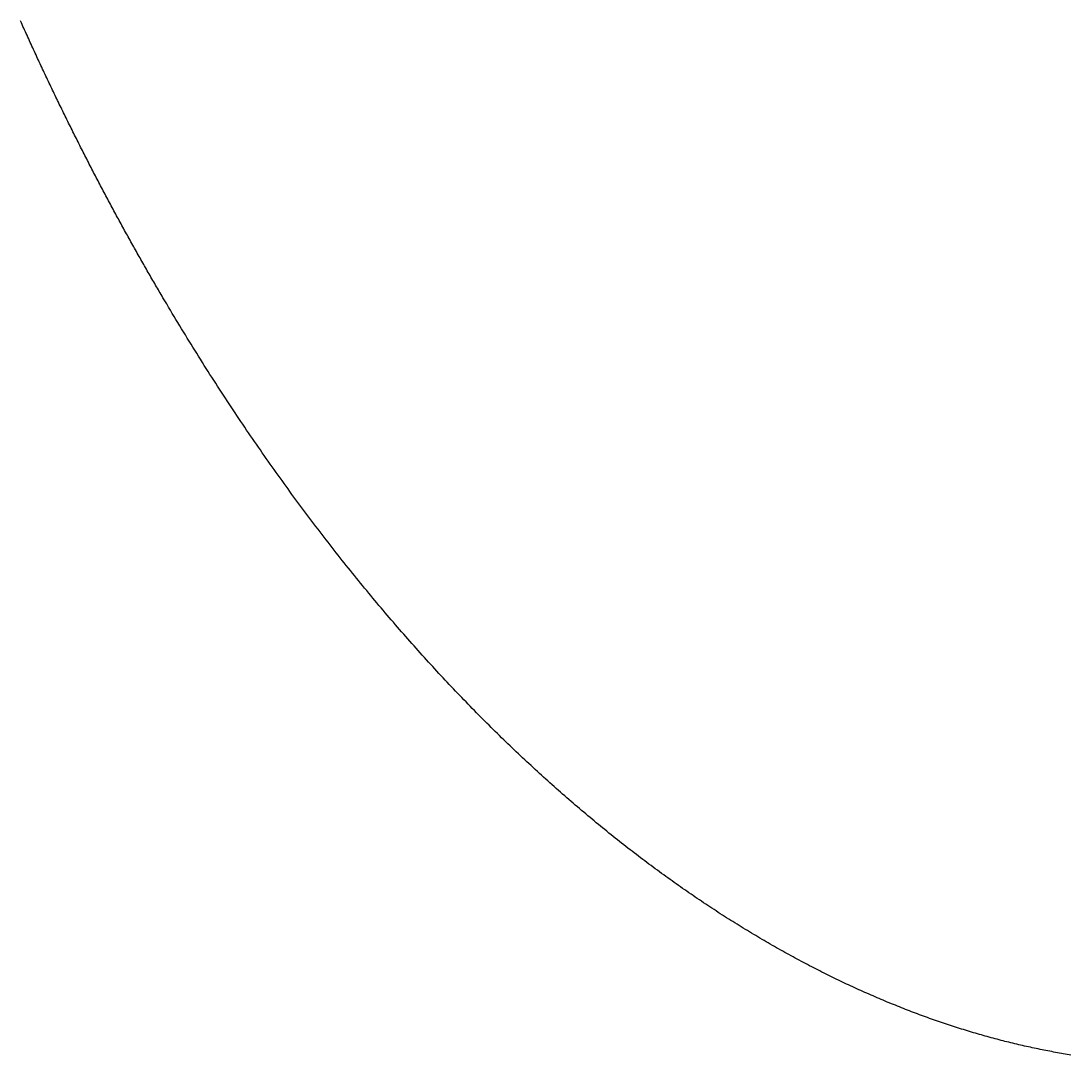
# Model space of a CAD drawing. Header units: millimetres. Extents: x 84 to 218, y -151 to -51.
# Drawn here: x 183.82 to 200.04, y -139.43 to -123.44 of the extents above; entities that cross this region are included whole.
import ezdxf

# ---------------------------------------------------------------- set-up
doc = ezdxf.new("R2010")
doc.units = ezdxf.units.MM
doc.layers.add('BLACK', color=250, linetype='CONTINUOUS')

msp = doc.modelspace()

# ---------------------------------------------------------------- linework, layer by layer
at = {"layer": 'BLACK', "linetype": 'CONTINUOUS'}
for p, q in [((183.828619, -123.467832), (183.816166, -123.440026)), ((183.841085, -123.495618), (183.828619, -123.467832)), ((183.853564, -123.523385), (183.841085, -123.495618)), ((183.866055, -123.551131), (183.853564, -123.523385)), ((183.87856, -123.578858), (183.866055, -123.551131)), ((183.891078, -123.606565), (183.87856, -123.578858)), ((183.903608, -123.634252), (183.891078, -123.606565)), ((183.916152, -123.661918), (183.903608, -123.634252)), ((183.928708, -123.689565), (183.916152, -123.661918)), ((183.941278, -123.717192), (183.928708, -123.689565)), ((183.95386, -123.744799), (183.941278, -123.717192)), ((183.966455, -123.772386), (183.95386, -123.744799)), ((183.979063, -123.799952), (183.966455, -123.772386)), ((183.991683, -123.827499), (183.979063, -123.799952)), ((184.004317, -123.855025), (183.991683, -123.827499)), ((184.016963, -123.882532), (184.004317, -123.855025)), ((184.029622, -123.910018), (184.016963, -123.882532)), ((184.042293, -123.937484), (184.029622, -123.910018)), ((184.054977, -123.96493), (184.042293, -123.937484)), ((184.067674, -123.992355), (184.054977, -123.96493)), ((184.080384, -124.01976), (184.067674, -123.992355)), ((184.093106, -124.047145), (184.080384, -124.01976)), ((184.105841, -124.07451), (184.093106, -124.047145)), ((184.118589, -124.101855), (184.105841, -124.07451)), ((184.131349, -124.129179), (184.118589, -124.101855)), ((184.144122, -124.156483), (184.131349, -124.129179)), ((184.156907, -124.183766), (184.144122, -124.156483)), ((184.169705, -124.211029), (184.156907, -124.183766)), ((184.182515, -124.238272), (184.169705, -124.211029)), ((184.195338, -124.265494), (184.182515, -124.238272)), ((184.208173, -124.292696), (184.195338, -124.265494)), ((184.22102, -124.319877), (184.208173, -124.292696)), ((184.233881, -124.347038), (184.22102, -124.319877)), ((184.246753, -124.374178), (184.233881, -124.347038)), ((184.259638, -124.401298), (184.246753, -124.374178)), ((184.272535, -124.428397), (184.259638, -124.401298)), ((184.285445, -124.455475), (184.272535, -124.428397)), ((184.298367, -124.482533), (184.285445, -124.455475)), ((184.311301, -124.509571), (184.298367, -124.482533)), ((184.324247, -124.536587), (184.311301, -124.509571)), ((184.337206, -124.563583), (184.324247, -124.536587)), ((184.350177, -124.590559), (184.337206, -124.563583)), ((184.363161, -124.617513), (184.350177, -124.590559)), ((184.376156, -124.644447), (184.363161, -124.617513)), ((184.389164, -124.67136), (184.376156, -124.644447)), ((184.402184, -124.698253), (184.389164, -124.67136)), ((184.415216, -124.725124), (184.402184, -124.698253)), ((184.42826, -124.751975), (184.415216, -124.725124)), ((184.441316, -124.778805), (184.42826, -124.751975)), ((184.454384, -124.805614), (184.441316, -124.778805)), ((184.467465, -124.832403), (184.454384, -124.805614)), ((184.480557, -124.85917), (184.467465, -124.832403)), ((184.493662, -124.885916), (184.480557, -124.85917)), ((184.506778, -124.912642), (184.493662, -124.885916)), ((184.519907, -124.939346), (184.506778, -124.912642)), ((184.533047, -124.96603), (184.519907, -124.939346)), ((184.546199, -124.992692), (184.533047, -124.96603)), ((184.559364, -125.019334), (184.546199, -124.992692)), ((184.57254, -125.045955), (184.559364, -125.019334)), ((184.585728, -125.072554), (184.57254, -125.045955)), ((184.598928, -125.099132), (184.585728, -125.072554)), ((184.61214, -125.12569), (184.598928, -125.099132)), ((184.625363, -125.152226), (184.61214, -125.12569)), ((184.638599, -125.178741), (184.625363, -125.152226)), ((184.651846, -125.205235), (184.638599, -125.178741)), ((184.665105, -125.231707), (184.651846, -125.205235)), ((184.678376, -125.258159), (184.665105, -125.231707)), ((184.691658, -125.284589), (184.678376, -125.258159)), ((184.704952, -125.310998), (184.691658, -125.284589)), ((184.718258, -125.337386), (184.704952, -125.310998)), ((184.731576, -125.363752), (184.718258, -125.337386)), ((184.744905, -125.390097), (184.731576, -125.363752)), ((184.758246, -125.416421), (184.744905, -125.390097)), ((184.771598, -125.442724), (184.758246, -125.416421)), ((184.784962, -125.469005), (184.771598, -125.442724)), ((184.798338, -125.495265), (184.784962, -125.469005)), ((184.811725, -125.521503), (184.798338, -125.495265)), ((184.825123, -125.54772), (184.811725, -125.521503)), ((184.838533, -125.573915), (184.825123, -125.54772)), ((184.851955, -125.600089), (184.838533, -125.573915)), ((184.865388, -125.626241), (184.851955, -125.600089)), ((184.878832, -125.652373), (184.865388, -125.626241)), ((184.892288, -125.678482), (184.878832, -125.652373)), ((184.905755, -125.70457), (184.892288, -125.678482)), ((184.919234, -125.730636), (184.905755, -125.70457)), ((184.932724, -125.756681), (184.919234, -125.730636)), ((184.946225, -125.782704), (184.932724, -125.756681)), ((184.959738, -125.808706), (184.946225, -125.782704)), ((184.973261, -125.834686), (184.959738, -125.808706)), ((184.986796, -125.860644), (184.973261, -125.834686)), ((185.000343, -125.88658), (184.986796, -125.860644)), ((185.0139, -125.912495), (185.000343, -125.88658)), ((185.027469, -125.938388), (185.0139, -125.912495)), ((185.041049, -125.96426), (185.027469, -125.938388)), ((185.05464, -125.990109), (185.041049, -125.96426)), ((185.068242, -126.015937), (185.05464, -125.990109)), ((185.081856, -126.041743), (185.068242, -126.015937)), ((185.09548, -126.067528), (185.081856, -126.041743)), ((185.109116, -126.09329), (185.09548, -126.067528)), ((185.122762, -126.119031), (185.109116, -126.09329)), ((185.13642, -126.144749), (185.122762, -126.119031)), ((185.150089, -126.170446), (185.13642, -126.144749)), ((185.163768, -126.19612), (185.150089, -126.170446)), ((185.177459, -126.221774), (185.163768, -126.19612)), ((185.19116, -126.247404), (185.177459, -126.221774)), ((185.204873, -126.273013), (185.19116, -126.247404)), ((185.218596, -126.2986), (185.204873, -126.273013)), ((185.23233, -126.324165), (185.218596, -126.2986)), ((185.246075, -126.349708), (185.23233, -126.324165)), ((185.259831, -126.375229), (185.246075, -126.349708)), ((185.273598, -126.400727), (185.259831, -126.375229)), ((185.287375, -126.426204), (185.273598, -126.400727)), ((185.301163, -126.451658), (185.287375, -126.426204)), ((185.314963, -126.477091), (185.301163, -126.451658)), ((185.328772, -126.502501), (185.314963, -126.477091)), ((185.342593, -126.52789), (185.328772, -126.502501)), ((185.356424, -126.553255), (185.342593, -126.52789)), ((185.370266, -126.578599), (185.356424, -126.553255)), ((185.384118, -126.60392), (185.370266, -126.578599)), ((185.397981, -126.62922), (185.384118, -126.60392)), ((185.411855, -126.654496), (185.397981, -126.62922)), ((185.425739, -126.679752), (185.411855, -126.654496)), ((185.439634, -126.704983), (185.425739, -126.679752)), ((185.453539, -126.730194), (185.439634, -126.704983)), ((185.467455, -126.755381), (185.453539, -126.730194)), ((185.481382, -126.780547), (185.467455, -126.755381)), ((185.495318, -126.805689), (185.481382, -126.780547)), ((185.509266, -126.830811), (185.495318, -126.805689)), ((185.523223, -126.855908), (185.509266, -126.830811)), ((185.537191, -126.880984), (185.523223, -126.855908)), ((185.55117, -126.906037), (185.537191, -126.880984)), ((185.565159, -126.931069), (185.55117, -126.906037)), ((185.579157, -126.956076), (185.565159, -126.931069)), ((185.593167, -126.981063), (185.579157, -126.956076)), ((185.607187, -127.006025), (185.593167, -126.981063)), ((185.621217, -127.030967), (185.607187, -127.006025)), ((185.635257, -127.055884), (185.621217, -127.030967)), ((185.649308, -127.08078), (185.635257, -127.055884)), ((185.663368, -127.105653), (185.649308, -127.08078)), ((185.677439, -127.130504), (185.663368, -127.105653)), ((185.69152, -127.155331), (185.677439, -127.130504)), ((185.705612, -127.180137), (185.69152, -127.155331)), ((185.719712, -127.204918), (185.705612, -127.180137)), ((185.733824, -127.229679), (185.719712, -127.204918)), ((185.747945, -127.254415), (185.733824, -127.229679)), ((185.762077, -127.27913), (185.747945, -127.254415)), ((185.776218, -127.303821), (185.762077, -127.27913)), ((185.79037, -127.32849), (185.776218, -127.303821)), ((185.804531, -127.353136), (185.79037, -127.32849)), ((185.818703, -127.377759), (185.804531, -127.353136)), ((185.832884, -127.402359), (185.818703, -127.377759)), ((185.847076, -127.426937), (185.832884, -127.402359)), ((185.861277, -127.451491), (185.847076, -127.426937)), ((185.875488, -127.476024), (185.861277, -127.451491)), ((185.889709, -127.500532), (185.875488, -127.476024)), ((185.90394, -127.525019), (185.889709, -127.500532)), ((185.91818, -127.549481), (185.90394, -127.525019)), ((185.93243, -127.573922), (185.91818, -127.549481)), ((185.94669, -127.598339), (185.93243, -127.573922)), ((185.96096, -127.622733), (185.94669, -127.598339)), ((185.975239, -127.647104), (185.96096, -127.622733)), ((185.989529, -127.671453), (185.975239, -127.647104)), ((186.003827, -127.695777), (185.989529, -127.671453)), ((186.018136, -127.72008), (186.003827, -127.695777)), ((186.046782, -127.768615), (186.018136, -127.72008)), ((186.075466, -127.817058), (186.046782, -127.768615)), ((186.104189, -127.865408), (186.075466, -127.817058)), ((186.132949, -127.913665), (186.104189, -127.865408)), ((186.161747, -127.96183), (186.132949, -127.913665)), ((186.190582, -128.009902), (186.161747, -127.96183)), ((186.219455, -128.05788), (186.190582, -128.009902)), ((186.248365, -128.105766), (186.219455, -128.05788)), ((186.277312, -128.153558), (186.248365, -128.105766)), ((186.306296, -128.201256), (186.277312, -128.153558)), ((186.335317, -128.248861), (186.306296, -128.201256)), ((186.364374, -128.296372), (186.335317, -128.248861)), ((186.393468, -128.34379), (186.364374, -128.296372)), ((186.422597, -128.391113), (186.393468, -128.34379)), ((186.451762, -128.438342), (186.422597, -128.391113)), ((186.480964, -128.485477), (186.451762, -128.438342)), ((186.5102, -128.532517), (186.480964, -128.485477)), ((186.539472, -128.579463), (186.5102, -128.532517)), ((186.56878, -128.626314), (186.539472, -128.579463)), ((186.598122, -128.673071), (186.56878, -128.626314)), ((186.627499, -128.719732), (186.598122, -128.673071)), ((186.656911, -128.766299), (186.627499, -128.719732)), ((186.686357, -128.81277), (186.656911, -128.766299)), ((186.715837, -128.859146), (186.686357, -128.81277)), ((186.745352, -128.905426), (186.715837, -128.859146)), ((186.7749, -128.951611), (186.745352, -128.905426)), ((186.804482, -128.997701), (186.7749, -128.951611)), ((186.834098, -129.043694), (186.804482, -128.997701)), ((186.863747, -129.089592), (186.834098, -129.043694)), ((186.893429, -129.135393), (186.863747, -129.089592)), ((186.923144, -129.181099), (186.893429, -129.135393)), ((186.952891, -129.226708), (186.923144, -129.181099)), ((186.982672, -129.272221), (186.952891, -129.226708)), ((187.012484, -129.317637), (186.982672, -129.272221)), ((187.042329, -129.362956), (187.012484, -129.317637)), ((187.072206, -129.408179), (187.042329, -129.362956)), ((187.102115, -129.453305), (187.072206, -129.408179)), ((187.132055, -129.498334), (187.102115, -129.453305)), ((187.162027, -129.543266), (187.132055, -129.498334)), ((187.19203, -129.588101), (187.162027, -129.543266)), ((187.222064, -129.632838), (187.19203, -129.588101)), ((187.252129, -129.677478), (187.222064, -129.632838)), ((187.282224, -129.722021), (187.252129, -129.677478)), ((187.31235, -129.766466), (187.282224, -129.722021)), ((187.342507, -129.810813), (187.31235, -129.766466)), ((187.372693, -129.855062), (187.342507, -129.810813)), ((187.402909, -129.899213), (187.372693, -129.855062)), ((187.433156, -129.943266), (187.402909, -129.899213)), ((187.463431, -129.987221), (187.433156, -129.943266)), ((187.493736, -130.031077), (187.463431, -129.987221)), ((187.524071, -130.074835), (187.493736, -130.031077)), ((187.554434, -130.118495), (187.524071, -130.074835)), ((187.584826, -130.162056), (187.554434, -130.118495)), ((187.615246, -130.205518), (187.584826, -130.162056)), ((187.645695, -130.248882), (187.615246, -130.205518)), ((187.676172, -130.292147), (187.645695, -130.248882)), ((187.706678, -130.335312), (187.676172, -130.292147)), ((187.737211, -130.378378), (187.706678, -130.335312)), ((187.767771, -130.421346), (187.737211, -130.378378)), ((187.798359, -130.464214), (187.767771, -130.421346)), ((187.828975, -130.506982), (187.798359, -130.464214)), ((187.859617, -130.549651), (187.828975, -130.506982)), ((187.890286, -130.59222), (187.859617, -130.549651)), ((187.920982, -130.63469), (187.890286, -130.59222)), ((187.951705, -130.67706), (187.920982, -130.63469)), ((187.982453, -130.71933), (187.951705, -130.67706)), ((188.013228, -130.7615), (187.982453, -130.71933)), ((188.044029, -130.803569), (188.013228, -130.7615)), ((188.074856, -130.845539), (188.044029, -130.803569)), ((188.105708, -130.887408), (188.074856, -130.845539)), ((188.136585, -130.929178), (188.105708, -130.887408)), ((188.167488, -130.970846), (188.136585, -130.929178)), ((188.198415, -131.012414), (188.167488, -130.970846)), ((188.229367, -131.053882), (188.198415, -131.012414)), ((188.260344, -131.095249), (188.229367, -131.053882)), ((188.291345, -131.136515), (188.260344, -131.095249)), ((188.322371, -131.17768), (188.291345, -131.136515)), ((188.35342, -131.218744), (188.322371, -131.17768)), ((188.384493, -131.259707), (188.35342, -131.218744)), ((188.41559, -131.300569), (188.384493, -131.259707)), ((188.44671, -131.34133), (188.41559, -131.300569)), ((188.477854, -131.381989), (188.44671, -131.34133)), ((188.50902, -131.422548), (188.477854, -131.381989)), ((188.54021, -131.463004), (188.50902, -131.422548)), ((188.571422, -131.50336), (188.54021, -131.463004)), ((188.602656, -131.543613), (188.571422, -131.50336)), ((188.633913, -131.583765), (188.602656, -131.543613)), ((188.665192, -131.623815), (188.633913, -131.583765)), ((188.696492, -131.663764), (188.665192, -131.623815)), ((188.727815, -131.70361), (188.696492, -131.663764)), ((188.759159, -131.743355), (188.727815, -131.70361)), ((188.790524, -131.782997), (188.759159, -131.743355)), ((188.82191, -131.822538), (188.790524, -131.782997)), ((188.853318, -131.861976), (188.82191, -131.822538)), ((188.884746, -131.901312), (188.853318, -131.861976)), ((188.916195, -131.940546), (188.884746, -131.901312)), ((188.947664, -131.979677), (188.916195, -131.940546)), ((188.979153, -132.018706), (188.947664, -131.979677)), ((189.010662, -132.057632), (188.979153, -132.018706)), ((189.042191, -132.096456), (189.010662, -132.057632)), ((189.073739, -132.135177), (189.042191, -132.096456)), ((189.105307, -132.173796), (189.073739, -132.135177)), ((189.136895, -132.212311), (189.105307, -132.173796)), ((189.168501, -132.250724), (189.136895, -132.212311)), ((189.200126, -132.289034), (189.168501, -132.250724)), ((189.23177, -132.327241), (189.200126, -132.289034)), ((189.263432, -132.365345), (189.23177, -132.327241)), ((189.295112, -132.403346), (189.263432, -132.365345)), ((189.326811, -132.441244), (189.295112, -132.403346)), ((189.358527, -132.479039), (189.326811, -132.441244)), ((189.390262, -132.51673), (189.358527, -132.479039)), ((189.422013, -132.554319), (189.390262, -132.51673)), ((189.453782, -132.591803), (189.422013, -132.554319)), ((189.485569, -132.629185), (189.453782, -132.591803)), ((189.517372, -132.666463), (189.485569, -132.629185)), ((189.549192, -132.703638), (189.517372, -132.666463)), ((189.581028, -132.740709), (189.549192, -132.703638)), ((189.612881, -132.777676), (189.581028, -132.740709)), ((189.64475, -132.81454), (189.612881, -132.777676)), ((189.676635, -132.8513), (189.64475, -132.81454)), ((189.708536, -132.887956), (189.676635, -132.8513)), ((189.740452, -132.924509), (189.708536, -132.887956)), ((189.772384, -132.960958), (189.740452, -132.924509)), ((189.804332, -132.997303), (189.772384, -132.960958)), ((189.836294, -133.033544), (189.804332, -132.997303)), ((189.868271, -133.069681), (189.836294, -133.033544)), ((189.900263, -133.105714), (189.868271, -133.069681)), ((189.932269, -133.141644), (189.900263, -133.105714)), ((189.96429, -133.177469), (189.932269, -133.141644)), ((189.996325, -133.21319), (189.96429, -133.177469)), ((190.028374, -133.248807), (189.996325, -133.21319)), ((190.060437, -133.284319), (190.028374, -133.248807)), ((190.092513, -133.319728), (190.060437, -133.284319)), ((190.124603, -133.355032), (190.092513, -133.319728)), ((190.156705, -133.390232), (190.124603, -133.355032)), ((190.188821, -133.425328), (190.156705, -133.390232)), ((190.22095, -133.46032), (190.188821, -133.425328)), ((190.253092, -133.495207), (190.22095, -133.46032)), ((190.285246, -133.529989), (190.253092, -133.495207)), ((190.317412, -133.564668), (190.285246, -133.529989)), ((190.34959, -133.599242), (190.317412, -133.564668)), ((190.38178, -133.633711), (190.34959, -133.599242)), ((190.413983, -133.668076), (190.38178, -133.633711)), ((190.446196, -133.702336), (190.413983, -133.668076)), ((190.478421, -133.736492), (190.446196, -133.702336)), ((190.510657, -133.770544), (190.478421, -133.736492)), ((190.542905, -133.80449), (190.510657, -133.770544)), ((190.575163, -133.838332), (190.542905, -133.80449)), ((190.607432, -133.87207), (190.575163, -133.838332)), ((190.639711, -133.905703), (190.607432, -133.87207)), ((190.672001, -133.939231), (190.639711, -133.905703)), ((190.7043, -133.972654), (190.672001, -133.939231)), ((190.73661, -134.005973), (190.7043, -133.972654)), ((190.768929, -134.039187), (190.73661, -134.005973)), ((190.801259, -134.072297), (190.768929, -134.039187)), ((190.833597, -134.105301), (190.801259, -134.072297)), ((190.865945, -134.138201), (190.833597, -134.105301)), ((190.898302, -134.170996), (190.865945, -134.138201)), ((190.930667, -134.203687), (190.898302, -134.170996)), ((190.963042, -134.236272), (190.930667, -134.203687)), ((190.995424, -134.268753), (190.963042, -134.236272)), ((191.027816, -134.301129), (190.995424, -134.268753)), ((191.060215, -134.3334), (191.027816, -134.301129)), ((191.092623, -134.365567), (191.060215, -134.3334)), ((191.125038, -134.397628), (191.092623, -134.365567)), ((191.157461, -134.429585), (191.125038, -134.397628)), ((191.189891, -134.461437), (191.157461, -134.429585)), ((191.222329, -134.493184), (191.189891, -134.461437)), ((191.254774, -134.524826), (191.222329, -134.493184)), ((191.287225, -134.556364), (191.254774, -134.524826)), ((191.319684, -134.587796), (191.287225, -134.556364)), ((191.352149, -134.619124), (191.319684, -134.587796)), ((191.384621, -134.650347), (191.352149, -134.619124)), ((191.417099, -134.681465), (191.384621, -134.650347)), ((191.449583, -134.712479), (191.417099, -134.681465)), ((191.482073, -134.743387), (191.449583, -134.712479)), ((191.514568, -134.774191), (191.482073, -134.743387)), ((191.547069, -134.80489), (191.514568, -134.774191)), ((191.579576, -134.835484), (191.547069, -134.80489)), ((191.612088, -134.865973), (191.579576, -134.835484)), ((191.644605, -134.896358), (191.612088, -134.865973)), ((191.677127, -134.926637), (191.644605, -134.896358)), ((191.709654, -134.956812), (191.677127, -134.926637)), ((191.742185, -134.986883), (191.709654, -134.956812)), ((191.77472, -135.016848), (191.742185, -134.986883)), ((191.80726, -135.046709), (191.77472, -135.016848)), ((191.839804, -135.076465), (191.80726, -135.046709)), ((191.872352, -135.106116), (191.839804, -135.076465)), ((191.904904, -135.135663), (191.872352, -135.106116)), ((191.937459, -135.165105), (191.904904, -135.135663)), ((191.970017, -135.194442), (191.937459, -135.165105)), ((192.002579, -135.223675), (191.970017, -135.194442)), ((192.035144, -135.252803), (192.002579, -135.223675)), ((192.067712, -135.281827), (192.035144, -135.252803)), ((192.100283, -135.310746), (192.067712, -135.281827)), ((192.132856, -135.339561), (192.100283, -135.310746)), ((192.165431, -135.36827), (192.132856, -135.339561)), ((192.198009, -135.396876), (192.165431, -135.36827)), ((192.230589, -135.425377), (192.198009, -135.396876)), ((192.263171, -135.453773), (192.230589, -135.425377)), ((192.295755, -135.482066), (192.263171, -135.453773)), ((192.328341, -135.510253), (192.295755, -135.482066)), ((192.360927, -135.538337), (192.328341, -135.510253)), ((192.393516, -135.566316), (192.360927, -135.538337)), ((192.426105, -135.59419), (192.393516, -135.566316)), ((192.458696, -135.621961), (192.426105, -135.59419)), ((192.491287, -135.649627), (192.458696, -135.621961)), ((192.523879, -135.677189), (192.491287, -135.649627)), ((192.556471, -135.704647), (192.523879, -135.677189)), ((192.589064, -135.732001), (192.556471, -135.704647)), ((192.621657, -135.75925), (192.589064, -135.732001)), ((192.65425, -135.786396), (192.621657, -135.75925)), ((192.686843, -135.813437), (192.65425, -135.786396)), ((192.719436, -135.840374), (192.686843, -135.813437)), ((192.752029, -135.867208), (192.719436, -135.840374)), ((192.784621, -135.893937), (192.752029, -135.867208)), ((192.817212, -135.920563), (192.784621, -135.893937)), ((192.849802, -135.947085), (192.817212, -135.920563)), ((192.882392, -135.973503), (192.849802, -135.947085)), ((192.91498, -135.999817), (192.882392, -135.973503)), ((192.947567, -136.026027), (192.91498, -135.999817)), ((192.980153, -136.052134), (192.947567, -136.026027)), ((193.012737, -136.078137), (192.980153, -136.052134)), ((193.045319, -136.104037), (193.012737, -136.078137)), ((193.0779, -136.129833), (193.045319, -136.104037)), ((193.110478, -136.155525), (193.0779, -136.129833)), ((193.143054, -136.181114), (193.110478, -136.155525)), ((193.175628, -136.2066), (193.143054, -136.181114)), ((193.208199, -136.231982), (193.175628, -136.2066)), ((193.240768, -136.257261), (193.208199, -136.231982)), ((193.273334, -136.282436), (193.240768, -136.257261)), ((193.305898, -136.307509), (193.273334, -136.282436)), ((193.338458, -136.332478), (193.305898, -136.307509)), ((193.371015, -136.357344), (193.338458, -136.332478)), ((193.403568, -136.382107), (193.371015, -136.357344)), ((193.436119, -136.406767), (193.403568, -136.382107)), ((193.468665, -136.431324), (193.436119, -136.406767)), ((193.501208, -136.455779), (193.468665, -136.431324)), ((193.533747, -136.48013), (193.501208, -136.455779)), ((193.566282, -136.504378), (193.533747, -136.48013)), ((193.598813, -136.528524), (193.566282, -136.504378)), ((193.63134, -136.552567), (193.598813, -136.528524)), ((193.663862, -136.576508), (193.63134, -136.552567)), ((193.69638, -136.600346), (193.663862, -136.576508)), ((193.728893, -136.624081), (193.69638, -136.600346)), ((193.761401, -136.647715), (193.728893, -136.624081)), ((193.793904, -136.671245), (193.761401, -136.647715)), ((193.826402, -136.694674), (193.793904, -136.671245)), ((193.858895, -136.718), (193.826402, -136.694674)), ((193.891382, -136.741224), (193.858895, -136.718)), ((193.923864, -136.764345), (193.891382, -136.741224)), ((193.956341, -136.787365), (193.923864, -136.764345)), ((193.988812, -136.810283), (193.956341, -136.787365)), ((194.021276, -136.833098), (193.988812, -136.810283)), ((194.053735, -136.855812), (194.021276, -136.833098)), ((194.086188, -136.878424), (194.053735, -136.855812)), ((194.118634, -136.900935), (194.086188, -136.878424)), ((194.151074, -136.923344), (194.118634, -136.900935)), ((194.183508, -136.945651), (194.151074, -136.923344)), ((194.215934, -136.967856), (194.183508, -136.945651)), ((194.248354, -136.98996), (194.215934, -136.967856)), ((194.280768, -137.011963), (194.248354, -136.98996)), ((194.313174, -137.033864), (194.280768, -137.011963)), ((194.345573, -137.055665), (194.313174, -137.033864)), ((194.377965, -137.077363), (194.345573, -137.055665)), ((194.410349, -137.098961), (194.377965, -137.077363)), ((194.442726, -137.120458), (194.410349, -137.098961)), ((194.475095, -137.141854), (194.442726, -137.120458)), ((194.507457, -137.163149), (194.475095, -137.141854)), ((194.539811, -137.184343), (194.507457, -137.163149)), ((194.572156, -137.205437), (194.539811, -137.184343)), ((194.604494, -137.226429), (194.572156, -137.205437)), ((194.636823, -137.247322), (194.604494, -137.226429)), ((194.669144, -137.268113), (194.636823, -137.247322)), ((194.701457, -137.288805), (194.669144, -137.268113)), ((194.733761, -137.309396), (194.701457, -137.288805)), ((194.766057, -137.329886), (194.733761, -137.309396)), ((194.798343, -137.350277), (194.766057, -137.329886)), ((194.830621, -137.370567), (194.798343, -137.350277)), ((194.86289, -137.390757), (194.830621, -137.370567)), ((194.895149, -137.410848), (194.86289, -137.390757)), ((194.927399, -137.430838), (194.895149, -137.410848)), ((194.95964, -137.450729), (194.927399, -137.430838)), ((194.991872, -137.47052), (194.95964, -137.450729)), ((195.024094, -137.490211), (194.991872, -137.47052)), ((195.056306, -137.509803), (195.024094, -137.490211)), ((195.088509, -137.529296), (195.056306, -137.509803)), ((195.120701, -137.548689), (195.088509, -137.529296)), ((195.152884, -137.567982), (195.120701, -137.548689)), ((195.185057, -137.587177), (195.152884, -137.567982)), ((195.217219, -137.606272), (195.185057, -137.587177)), ((195.249371, -137.625269), (195.217219, -137.606272)), ((195.281513, -137.644166), (195.249371, -137.625269)), ((195.313644, -137.662965), (195.281513, -137.644166)), ((195.345764, -137.681665), (195.313644, -137.662965)), ((195.377874, -137.700266), (195.345764, -137.681665)), ((195.409973, -137.718768), (195.377874, -137.700266)), ((195.442061, -137.737172), (195.409973, -137.718768)), ((195.474138, -137.755478), (195.442061, -137.737172)), ((195.506204, -137.773685), (195.474138, -137.755478)), ((195.538259, -137.791794), (195.506204, -137.773685)), ((195.570302, -137.809805), (195.538259, -137.791794)), ((195.602334, -137.827718), (195.570302, -137.809805)), ((195.634354, -137.845533), (195.602334, -137.827718)), ((195.666363, -137.86325), (195.634354, -137.845533)), ((195.69836, -137.880869), (195.666363, -137.86325)), ((195.730346, -137.89839), (195.69836, -137.880869)), ((195.762319, -137.915814), (195.730346, -137.89839)), ((195.794281, -137.933141), (195.762319, -137.915814)), ((195.82623, -137.95037), (195.794281, -137.933141)), ((195.858167, -137.967501), (195.82623, -137.95037)), ((195.890092, -137.984536), (195.858167, -137.967501)), ((195.922005, -138.001473), (195.890092, -137.984536)), ((195.953905, -138.018313), (195.922005, -138.001473)), ((195.985793, -138.035057), (195.953905, -138.018313)), ((196.017668, -138.051703), (195.985793, -138.035057)), ((196.049531, -138.068253), (196.017668, -138.051703)), ((196.08138, -138.084706), (196.049531, -138.068253)), ((196.113217, -138.101062), (196.08138, -138.084706)), ((196.145041, -138.117322), (196.113217, -138.101062)), ((196.176852, -138.133486), (196.145041, -138.117322)), ((196.208649, -138.149553), (196.176852, -138.133486)), ((196.240434, -138.165524), (196.208649, -138.149553)), ((196.272205, -138.181399), (196.240434, -138.165524)), ((196.303963, -138.197178), (196.272205, -138.181399)), ((196.335707, -138.212862), (196.303963, -138.197178)), ((196.367438, -138.228449), (196.335707, -138.212862)), ((196.399156, -138.243941), (196.367438, -138.228449)), ((196.430859, -138.259337), (196.399156, -138.243941)), ((196.462549, -138.274637), (196.430859, -138.259337)), ((196.494225, -138.289842), (196.462549, -138.274637)), ((196.525887, -138.304952), (196.494225, -138.289842)), ((196.557535, -138.319967), (196.525887, -138.304952)), ((196.589169, -138.334887), (196.557535, -138.319967)), ((196.620789, -138.349711), (196.589169, -138.334887)), ((196.652395, -138.364441), (196.620789, -138.349711)), ((196.683986, -138.379076), (196.652395, -138.364441)), ((196.715563, -138.393616), (196.683986, -138.379076)), ((196.747126, -138.408062), (196.715563, -138.393616)), ((196.778674, -138.422413), (196.747126, -138.408062)), ((196.810208, -138.43667), (196.778674, -138.422413)), ((196.841726, -138.450832), (196.810208, -138.43667)), ((196.873231, -138.4649), (196.841726, -138.450832)), ((196.90472, -138.478874), (196.873231, -138.4649)), ((196.936195, -138.492754), (196.90472, -138.478874)), ((196.967654, -138.506541), (196.936195, -138.492754)), ((196.999099, -138.520233), (196.967654, -138.506541)), ((197.030528, -138.533832), (196.999099, -138.520233)), ((197.061943, -138.547337), (197.030528, -138.533832)), ((197.093342, -138.560748), (197.061943, -138.547337)), ((197.124726, -138.574067), (197.093342, -138.560748)), ((197.156095, -138.587292), (197.124726, -138.574067)), ((197.187449, -138.600424), (197.156095, -138.587292)), ((197.218786, -138.613462), (197.187449, -138.600424)), ((197.250109, -138.626408), (197.218786, -138.613462)), ((197.281416, -138.639261), (197.250109, -138.626408)), ((197.312707, -138.652021), (197.281416, -138.639261)), ((197.343983, -138.664688), (197.312707, -138.652021)), ((197.375243, -138.677263), (197.343983, -138.664688)), ((197.406487, -138.689746), (197.375243, -138.677263)), ((197.437715, -138.702136), (197.406487, -138.689746)), ((197.468928, -138.714433), (197.437715, -138.702136)), ((197.500124, -138.726639), (197.468928, -138.714433)), ((197.531305, -138.738752), (197.500124, -138.726639)), ((197.562469, -138.750774), (197.531305, -138.738752)), ((197.593618, -138.762704), (197.562469, -138.750774)), ((197.62475, -138.774542), (197.593618, -138.762704)), ((197.655866, -138.786288), (197.62475, -138.774542)), ((197.686965, -138.797943), (197.655866, -138.786288)), ((197.718049, -138.809506), (197.686965, -138.797943)), ((197.749116, -138.820978), (197.718049, -138.809506)), ((197.780166, -138.832359), (197.749116, -138.820978)), ((197.8112, -138.843649), (197.780166, -138.832359)), ((197.842218, -138.854847), (197.8112, -138.843649)), ((197.873219, -138.865955), (197.842218, -138.854847)), ((197.904203, -138.876972), (197.873219, -138.865955)), ((197.935171, -138.887898), (197.904203, -138.876972)), ((197.966122, -138.898734), (197.935171, -138.887898)), ((197.997056, -138.909479), (197.966122, -138.898734)), ((198.027974, -138.920133), (197.997056, -138.909479)), ((198.058874, -138.930698), (198.027974, -138.920133)), ((198.089758, -138.941172), (198.058874, -138.930698)), ((198.120625, -138.951556), (198.089758, -138.941172)), ((198.151475, -138.96185), (198.120625, -138.951556)), ((198.182308, -138.972054), (198.151475, -138.96185)), ((198.213123, -138.982168), (198.182308, -138.972054)), ((198.243922, -138.992193), (198.213123, -138.982168)), ((198.274704, -139.002127), (198.243922, -138.992193)), ((198.305468, -139.011973), (198.274704, -139.002127)), ((198.336215, -139.021729), (198.305468, -139.011973)), ((198.366945, -139.031396), (198.336215, -139.021729)), ((198.397658, -139.040973), (198.366945, -139.031396)), ((198.428353, -139.050462), (198.397658, -139.040973)), ((198.459032, -139.059861), (198.428353, -139.050462)), ((198.489692, -139.069172), (198.459032, -139.059861)), ((198.520335, -139.078394), (198.489692, -139.069172)), ((198.550961, -139.087527), (198.520335, -139.078394)), ((198.581569, -139.096571), (198.550961, -139.087527)), ((198.61216, -139.105527), (198.581569, -139.096571)), ((198.642733, -139.114395), (198.61216, -139.105527)), ((198.673289, -139.123174), (198.642733, -139.114395)), ((198.703827, -139.131865), (198.673289, -139.123174)), ((198.734348, -139.140468), (198.703827, -139.131865)), ((198.76485, -139.148983), (198.734348, -139.140468)), ((198.795335, -139.15741), (198.76485, -139.148983)), ((198.825803, -139.16575), (198.795335, -139.15741)), ((198.856252, -139.174001), (198.825803, -139.16575)), ((198.886684, -139.182165), (198.856252, -139.174001)), ((198.917098, -139.190242), (198.886684, -139.182165)), ((198.947494, -139.198231), (198.917098, -139.190242)), ((198.977872, -139.206132), (198.947494, -139.198231)), ((199.008232, -139.213947), (198.977872, -139.206132)), ((199.038575, -139.221674), (199.008232, -139.213947)), ((199.068899, -139.229315), (199.038575, -139.221674)), ((199.099206, -139.236868), (199.068899, -139.229315)), ((199.129494, -139.244335), (199.099206, -139.236868)), ((199.159765, -139.251715), (199.129494, -139.244335)), ((199.190017, -139.259008), (199.159765, -139.251715)), ((199.220252, -139.266215), (199.190017, -139.259008)), ((199.250468, -139.273335), (199.220252, -139.266215)), ((199.280667, -139.280369), (199.250468, -139.273335)), ((199.310847, -139.287316), (199.280667, -139.280369)), ((199.341009, -139.294178), (199.310847, -139.287316)), ((199.371153, -139.300953), (199.341009, -139.294178)), ((199.401278, -139.307642), (199.371153, -139.300953)), ((199.431386, -139.314246), (199.401278, -139.307642)), ((199.461475, -139.320764), (199.431386, -139.314246)), ((199.491547, -139.327196), (199.461475, -139.320764)), ((199.5216, -139.333542), (199.491547, -139.327196)), ((199.551634, -139.339803), (199.5216, -139.333542)), ((199.581651, -139.345978), (199.551634, -139.339803)), ((199.611649, -139.352068), (199.581651, -139.345978)), ((199.641629, -139.358073), (199.611649, -139.352068)), ((199.67159, -139.363993), (199.641629, -139.358073)), ((199.701534, -139.369827), (199.67159, -139.363993)), ((199.731459, -139.375577), (199.701534, -139.369827)), ((199.761365, -139.381241), (199.731459, -139.375577)), ((199.791253, -139.386821), (199.761365, -139.381241)), ((199.821123, -139.392316), (199.791253, -139.386821)), ((199.850975, -139.397727), (199.821123, -139.392316)), ((199.880808, -139.403053), (199.850975, -139.397727)), ((199.910623, -139.408294), (199.880808, -139.403053)), ((199.940419, -139.413451), (199.910623, -139.408294)), ((199.970197, -139.418524), (199.940419, -139.413451)), ((199.999957, -139.423513), (199.970197, -139.418524)), ((200.029698, -139.428417), (199.999957, -139.423513)), ((200.059421, -139.433238), (200.029698, -139.428417))]:
    msp.add_line(p, q, dxfattribs=at)

doc.saveas('drawing.dxf')
